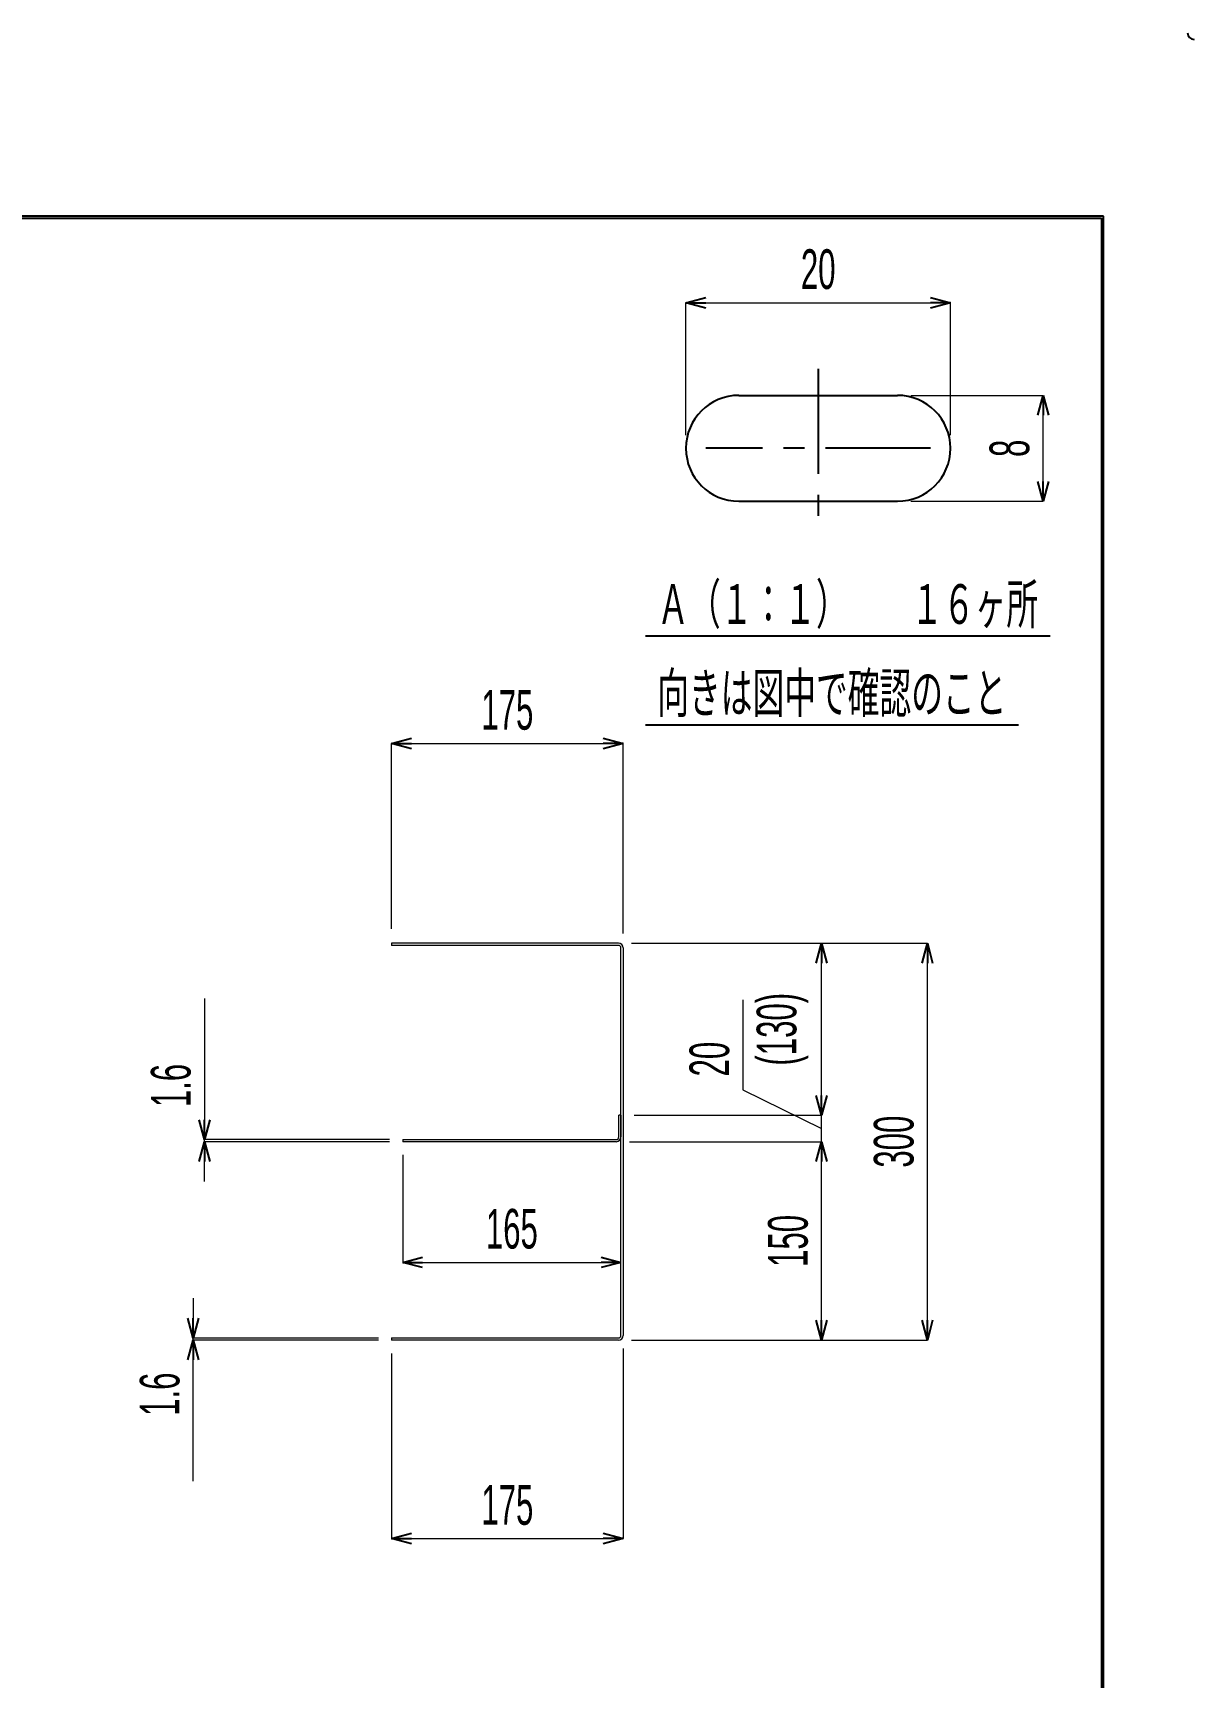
# Model space of a CAD drawing. Header units: millimetres. Extents: x -1485 to 1485, y -1050 to 1050.
# Drawn here: x 607 to 1485, y -193 to 1050 of the extents above; entities that cross this region are included whole.
import ezdxf
from ezdxf.enums import TextEntityAlignment as Align

# ---------------------------------------------------------------- set-up
doc = ezdxf.new("R2010")
doc.units = ezdxf.units.MM
doc.header["$LTSCALE"] = 2.5
doc.linetypes.add('CENTER', pattern=[50.8, 31.75, -6.35, 6.35, -6.35])
for name, color, linetype in [('Layer0001', 7, 'Continuous'), ('Layer0012', 7, 'Continuous'), ('Layer0013', 7, 'Continuous'), ('Layer0014', 7, 'Continuous')]:
    doc.layers.add(name, color=color, linetype=linetype)
doc.styles.add('dcStyle0', font='ＭＳ Ｐゴシック', dxfattribs={"width": 0.6})
doc.dimstyles.new('dc_Rotated', dxfattribs={"dimtxt": 30, "dimasz": 15.00113, "dimexe": 0, "dimexo": 10, "dimgap": 10, "dimtad": 3, "dimdec": 1, "dimdsep": 46, "dimtxsty": 'dcStyle0', "dimblk1": 'OPEN30', "dimblk2": 'OPEN30', "dimsah": 1, "dimcen": 0.09, "dimclrd": 4, "dimclre": 4, "dimclrt": 4, "dimadec": 0, "dimazin": 2, "dimtfac": 1, "dimtdec": 4, "dimtmove": 0, "dimatfit": 3, "dimfxl": 1, "dimarcsym": 1})
doc.dimstyles.new('dc_Rotated_F3', dxfattribs={"dimtxt": 30, "dimasz": 15.00113, "dimexe": 0, "dimexo": 10, "dimgap": 10, "dimtad": 3, "dimdec": 1, "dimdsep": 46, "dimtxsty": 'dcStyle0', "dimblk1": 'OPEN30', "dimblk2": 'OPEN30', "dimsah": 1, "dimcen": 0.09, "dimse2": 1, "dimclrd": 4, "dimclre": 4, "dimclrt": 4, "dimadec": 0, "dimazin": 2, "dimtfac": 1, "dimtdec": 4, "dimtmove": 0, "dimatfit": 3, "dimfxl": 1, "dimarcsym": 1})
doc.dimstyles.new('dc_Rotated_F4', dxfattribs={"dimtxt": 30, "dimasz": 15.00113, "dimexe": 0, "dimexo": 10, "dimgap": 10, "dimtad": 3, "dimdec": 1, "dimdsep": 46, "dimtxsty": 'dcStyle0', "dimblk1": 'OPEN30', "dimblk2": 'OPEN30', "dimsah": 1, "dimcen": 0.09, "dimclrd": 4, "dimclre": 4, "dimclrt": 4, "dimadec": 0, "dimazin": 2, "dimtfac": 1, "dimtdec": 4, "dimtmove": 1, "dimatfit": 3, "dimfxl": 1, "dimarcsym": 1})

# ---------------------------------------------------------------- blocks, each defined once
blk = doc.blocks.new('DC_GROUP_AAD6-2741_7')
at = {"layer": 'Layer0013', "color": 4, "linetype": 'Continuous', "lineweight": 25}
blk.add_line((1070.1, 527.1), (1352.1, 527.1), dxfattribs=at)
at = {"layer": 'Layer0013', "color": 4, "style": 'dcStyle0', "width": 0.586877}
blk.add_text('向きは図中で確認のこと', height=30, dxfattribs=at).set_placement((1079.1, 536.1), (1343.1, 536.1), align=Align.FIT)
blk = doc.blocks.new('DC_GROUP_AAD6-2741_8')
at = {"layer": 'Layer0013', "color": 4, "linetype": 'Continuous', "lineweight": 25}
blk.add_line((1070.1, 594.3), (1376.1, 594.3), dxfattribs=at)
at = {"layer": 'Layer0013', "color": 4, "style": 'dcStyle0', "width": 0.819365}
blk.add_text('Ａ（１：１）\u3000\u3000１６ヶ所', height=30, dxfattribs=at).set_placement((1079.1, 603.3), (1367.1, 603.3), align=Align.FIT)
blk = doc.blocks.new('_Open30')
at = {"color": 0, "linetype": 'ByBlock', "lineweight": -2}
for p, q in [((-1, 0.267949), (0, 0)), ((0, 0), (-1, -0.267949)), ((0, 0), (-1, 0))]:
    blk.add_line(p, q, dxfattribs=at)
blk = doc.blocks.new('*D18')
at = {"layer": 'Layer0012', "color": 4, "linetype": 'Continuous', "lineweight": 13}
for p, q in [((1100.8, 846), (1300.8, 846)), ((1100.8, 746), (1100.8, 846)), ((1300.8, 746), (1300.8, 846))]:
    blk.add_line(p, q, dxfattribs=at)
at = {"layer": 'Layer0012', "color": 4, "xscale": 15.00115266964712, "yscale": 15.00081580252128}
for p, rotation in [((1100.8, 846), 180), ((1300.8, 846), 360)]:
    blk.add_blockref('_Open30', p, dxfattribs=dict(at, rotation=rotation))
at = {"layer": 'Layer0012', "color": 4, "insert": (1200.8, 856), "char_height": 30, "attachment_point": 8, "style": 'dcStyle0'}
blk.add_mtext('\\T1.00;20', dxfattribs=at)
blk = doc.blocks.new('*D19')
at = {"layer": 'Layer0012', "color": 4, "linetype": 'Continuous', "lineweight": 13}
for p, q in [((1270.8, 776), (1370.8, 776)), ((1370.8, 696), (1370.8, 776)), ((1270.8, 696), (1370.8, 696))]:
    blk.add_line(p, q, dxfattribs=at)
at = {"layer": 'Layer0012', "color": 4, "xscale": 15.00115266964712, "yscale": 15.00081580252128}
for p, rotation in [((1370.8, 776), 90), ((1370.8, 696), 270)]:
    blk.add_blockref('_Open30', p, dxfattribs=dict(at, rotation=rotation))
at = {"layer": 'Layer0012', "color": 4, "insert": (1360.8, 736), "char_height": 30, "attachment_point": 8, "rotation": 90, "style": 'dcStyle0'}
blk.add_mtext('\\T1.00;8', dxfattribs=at)
blk = doc.blocks.new('*D44')
at = {"layer": 'Layer0012', "color": 4, "linetype": 'Continuous', "lineweight": 13}
for p, q in [((886.7, 201.9), (886.7, 120.7)), ((886.7, 120.7), (1051.7, 120.7))]:
    blk.add_line(p, q, dxfattribs=at)
at = {"layer": 'Layer0012', "color": 4, "xscale": 15.00115266964712, "yscale": 15.00081580252128}
for p, rotation in [((886.7, 120.7), 180), ((1051.7, 120.7), 360)]:
    blk.add_blockref('_Open30', p, dxfattribs=dict(at, rotation=rotation))
at = {"layer": 'Layer0012', "color": 4, "insert": (969.2, 130.7), "char_height": 30, "attachment_point": 8, "style": 'dcStyle0'}
blk.add_mtext('\\T1.00;165', dxfattribs=at)
blk = doc.blocks.new('*D45')
at = {"layer": 'Layer0012', "color": 4, "linetype": 'Continuous', "lineweight": 13}
for p, q in [((1058.1, 211.9), (1203.3, 211.9)), ((1203.3, 61.9), (1203.3, 211.9)), ((1059.7, 61.9), (1203.3, 61.9))]:
    blk.add_line(p, q, dxfattribs=at)
at = {"layer": 'Layer0012', "color": 4, "xscale": 15.00115266964712, "yscale": 15.00081580252128}
for p, rotation in [((1203.3, 211.9), 90), ((1203.3, 61.9), 270)]:
    blk.add_blockref('_Open30', p, dxfattribs=dict(at, rotation=rotation))
at = {"layer": 'Layer0012', "color": 4, "insert": (1193.3, 136.9), "char_height": 30, "attachment_point": 8, "rotation": 90, "style": 'dcStyle0'}
blk.add_mtext('\\T1.00;150', dxfattribs=at)
blk = doc.blocks.new('*D46')
at = {"layer": 'Layer0012', "color": 4, "linetype": 'Continuous', "lineweight": 13}
for p, q in [((1143.9, 319.2), (1143.9, 251.2)), ((1143.9, 251.2), (1203.3, 221.9)), ((1061.7, 231.9), (1203.3, 231.9)), ((1203.3, 211.9), (1203.3, 231.9)), ((1058.1, 211.9), (1203.3, 211.9))]:
    blk.add_line(p, q, dxfattribs=at)
at = {"layer": 'Layer0012', "color": 4, "insert": (1133.9, 261.2), "char_height": 30, "attachment_point": 7, "rotation": 90, "style": 'dcStyle0'}
blk.add_mtext('\\T1.00;20', dxfattribs=at)
blk = doc.blocks.new('*D47')
at = {"layer": 'Layer0012', "color": 4, "linetype": 'Continuous', "lineweight": 13}
for p, q in [((1059.7, 361.9), (1203.3, 361.9)), ((1203.3, 231.9), (1203.3, 361.9)), ((1061.7, 231.9), (1203.3, 231.9))]:
    blk.add_line(p, q, dxfattribs=at)
at = {"layer": 'Layer0012', "color": 4, "xscale": 15.00115266964712, "yscale": 15.00081580252128}
for p, rotation in [((1203.3, 361.9), 90), ((1203.3, 231.9), 270)]:
    blk.add_blockref('_Open30', p, dxfattribs=dict(at, rotation=rotation))
at = {"layer": 'Layer0012', "color": 4, "insert": (1193.3, 296.9), "char_height": 30, "attachment_point": 8, "rotation": 90, "style": 'dcStyle0'}
blk.add_mtext('\\T1.00;(130)', dxfattribs=at)
blk = doc.blocks.new('*D48')
at = {"layer": 'Layer0012', "color": 4, "linetype": 'Continuous', "lineweight": 13}
for p, q in [((878.3, 51.9), (878.3, -88.1)), ((1053.3, 55.5), (1053.3, -88.1)), ((878.3, -88.1), (1053.3, -88.1))]:
    blk.add_line(p, q, dxfattribs=at)
at = {"layer": 'Layer0012', "color": 4, "xscale": 15.00115266964712, "yscale": 15.00081580252128}
for p, rotation in [((878.3, -88.1), 180), ((1053.3, -88.1), 360)]:
    blk.add_blockref('_Open30', p, dxfattribs=dict(at, rotation=rotation))
at = {"layer": 'Layer0012', "color": 4, "insert": (965.8, -78.1), "char_height": 30, "attachment_point": 8, "style": 'dcStyle0'}
blk.add_mtext('\\T1.00;175', dxfattribs=at)
blk = doc.blocks.new('*D49')
at = {"layer": 'Layer0012', "color": 4, "linetype": 'Continuous', "lineweight": 13}
for p, q in [((878.3, 512.9), (1053.3, 512.9)), ((878.3, 372.9), (878.3, 512.9)), ((1053.3, 369.3), (1053.3, 512.9))]:
    blk.add_line(p, q, dxfattribs=at)
at = {"layer": 'Layer0012', "color": 4, "xscale": 15.00115266964712, "yscale": 15.00081580252128}
for p, rotation in [((878.3, 512.9), 180), ((1053.3, 512.9), 360)]:
    blk.add_blockref('_Open30', p, dxfattribs=dict(at, rotation=rotation))
at = {"layer": 'Layer0012', "color": 4, "insert": (965.8, 522.9), "char_height": 30, "attachment_point": 8, "style": 'dcStyle0'}
blk.add_mtext('\\T1.00;175', dxfattribs=at)
blk = doc.blocks.new('DC_IMAGEDIMGROUP_1')
at = {"layer": 'Layer0012', "color": 4, "linetype": 'Continuous', "lineweight": 13}
for p, q in [((728.3, 93.5), (728.3, 63.5)), ((868.3, 63.5), (728.3, 63.5)), ((728.3, 61.9), (728.3, 63.5)), ((868.3, 61.9), (728.3, 61.9)), ((728.3, -44.6), (728.3, 61.9))]:
    blk.add_line(p, q, dxfattribs=at)
at = {"layer": 'Layer0012', "color": 4, "xscale": 15.00115266964712, "yscale": 15.00081580252128}
for p, rotation in [((728.3, 63.5), 270), ((728.3, 61.9), 90)]:
    blk.add_blockref('_Open30', p, dxfattribs=dict(at, rotation=rotation))
at = {"layer": 'Layer0012', "color": 4, "insert": (718.3, 37.4), "char_height": 30, "attachment_point": 9, "rotation": 90, "style": 'dcStyle0'}
blk.add_mtext('\\T1.00;1.6', dxfattribs=at)
blk = doc.blocks.new('DC_IMAGEDIMGROUP_2')
at = {"layer": 'Layer0012', "color": 4, "linetype": 'Continuous', "lineweight": 13}
for p, q in [((736.7, 320), (736.7, 213.5)), ((876.7, 213.5), (736.7, 213.5)), ((736.7, 211.9), (736.7, 213.5)), ((876.7, 211.9), (736.7, 211.9)), ((736.7, 181.9), (736.7, 211.9))]:
    blk.add_line(p, q, dxfattribs=at)
at = {"layer": 'Layer0012', "color": 4, "xscale": 15.00115266964712, "yscale": 15.00081580252128}
for p, rotation in [((736.7, 213.5), 270), ((736.7, 211.9), 90)]:
    blk.add_blockref('_Open30', p, dxfattribs=dict(at, rotation=rotation))
at = {"layer": 'Layer0012', "color": 4, "insert": (726.7, 238), "char_height": 30, "attachment_point": 7, "rotation": 90, "style": 'dcStyle0'}
blk.add_mtext('\\T1.00;1.6', dxfattribs=at)
blk = doc.blocks.new('*D52')
at = {"layer": 'Layer0012', "color": 4, "linetype": 'Continuous', "lineweight": 13}
for p, q in [((1059.7, 361.9), (1283.3, 361.9)), ((1283.3, 61.9), (1283.3, 361.9)), ((1059.7, 61.9), (1283.3, 61.9))]:
    blk.add_line(p, q, dxfattribs=at)
at = {"layer": 'Layer0012', "color": 4, "xscale": 15.00115266964712, "yscale": 15.00081580252128}
for p, rotation in [((1283.3, 361.9), 90), ((1283.3, 61.9), 270)]:
    blk.add_blockref('_Open30', p, dxfattribs=dict(at, rotation=rotation))
at = {"layer": 'Layer0012', "color": 4, "insert": (1273.3, 211.9), "char_height": 30, "attachment_point": 8, "rotation": 90, "style": 'dcStyle0'}
blk.add_mtext('\\T1.00;300', dxfattribs=at)
blk = doc.blocks.new('DC_GROUP_AAD6-2741_6')
at = {"color": 2, "linetype": 'CENTER', "lineweight": 25}
for p, q in [((1200.8, 796), (1200.8, 676)), ((1200.8, 796), (1200.8, 676)), ((1285.8, 736), (1115.8, 736))]:
    blk.add_line(p, q, dxfattribs=at)
at = {"color": 3, "linetype": 'Continuous', "lineweight": 25}
for p, q in [((1140.8, 776), (1260.8, 776)), ((1140.8, 696), (1260.8, 696))]:
    blk.add_line(p, q, dxfattribs=at)
for centre, start, end in [((1140.8, 736), 90, 270), ((1260.8, 736), 270, 90)]:
    blk.add_arc(centre, 40, start, end, dxfattribs=at)

msp = doc.modelspace()

# ---------------------------------------------------------------- linework, layer by layer
at = {"layer": 'Layer0001', "color": 3, "linetype": 'Continuous', "lineweight": 18}
for p, q in [((1049.69, 361.91), (878.29, 361.91)), ((878.29, 361.91), (878.29, 360.31)), ((1049.69, 360.31), (878.29, 360.31)), ((1051.69, 65.51), (1051.69, 358.31)), ((1053.29, 358.31), (1053.29, 65.51)), ((1051.69, 231.91), (1050.09, 231.91)), ((1050.09, 215.51), (1050.09, 231.91)), ((1051.69, 231.91), (1051.69, 215.51)), ((886.69, 213.51), (886.69, 211.91)), ((886.69, 213.51), (1048.09, 213.51)), ((1048.09, 211.91), (886.69, 211.91)), ((878.29, 63.51), (878.29, 61.91)), ((878.29, 63.51), (1049.69, 63.51)), ((1049.69, 61.91), (878.29, 61.91))]:
    msp.add_line(p, q, dxfattribs=at)
for centre, radius, start, end in [((1049.69, 358.31), 3.6, 0, 90), ((1049.69, 358.31), 2, 0, 90), ((1048.09, 215.51), 3.6, 270, 0), ((1048.09, 215.51), 2, 270, 0), ((1049.69, 65.51), 2, 270, 0), ((1049.69, 65.51), 3.6, 270, 0)]:
    msp.add_arc(centre, radius, start, end, dxfattribs=at)
at = {"layer": 'Layer0014', "color": 3, "linetype": 'Continuous', "lineweight": 25}
for p, q in [((1416.5, 911.5), (-1416.5, 911.5)), ((-1415, 910), (1415, 910)), ((1415, 910), (1415, -980)), ((1416.5, -981.5), (1416.5, 911.5))]:
    msp.add_line(p, q, dxfattribs=at)
at = {"layer": 'Layer0014', "color": 5, "linetype": 'Continuous', "lineweight": 25}
msp.add_arc((1485, 1050), 5, 180, 270, dxfattribs=at)

# ---------------------------------------------------------------- block references
at = {"linetype": 'Continuous'}
msp.add_blockref('DC_GROUP_AAD6-2741_6', (0, 0), dxfattribs=at)
at = {"layer": 'Layer0012', "linetype": 'Continuous'}
for name in ['DC_IMAGEDIMGROUP_2', 'DC_IMAGEDIMGROUP_1']:
    msp.add_blockref(name, (0, 0), dxfattribs=at)
at = {"layer": 'Layer0013', "linetype": 'Continuous'}
for name in ['DC_GROUP_AAD6-2741_8', 'DC_GROUP_AAD6-2741_7']:
    msp.add_blockref(name, (0, 0), dxfattribs=at)

# ---------------------------------------------------------------- dimensions: what is measured, and where the dimension line sits
at = {"layer": 'Layer0012', "linetype": 'Continuous', "lineweight": 13}
for base, p1, p2, dimstyle, override, picture, middle in [((1300.84, 845.98), (1100.84, 735.98), (1300.84, 735.98), 'dc_Rotated', {"dimtxt": 30, "dimasz": 15.00113, "dimexe": 0, "dimexo": 10, "dimgap": 10, "dimtad": 3, "dimtih": 0, "dimtoh": 0, "dimdec": 1, "dimlfac": 0.1, "dimzin": 8, "dimtxsty": 'dcStyle0', "dimblk1": 'Open30', "dimblk2": 'Open30', "dimsah": 1, "dimclrd": 4, "dimclre": 4, "dimclrt": 4, "dimazin": 2, "dimtofl": 1, "dimtolj": 0, "dimtzin": 8, "dimarcsym": 1}, '*D18', (1200.84, 845.98)), ((1053.29, 512.91), (878.29, 362.91), (1053.29, 359.31), 'dc_Rotated', {"dimtxt": 30, "dimasz": 15.00113, "dimexe": 0, "dimexo": 10, "dimgap": 10, "dimtad": 3, "dimtih": 0, "dimtoh": 0, "dimdec": 1, "dimlfac": 1, "dimzin": 8, "dimtxsty": 'dcStyle0', "dimblk1": 'Open30', "dimblk2": 'Open30', "dimsah": 1, "dimclrd": 4, "dimclre": 4, "dimclrt": 4, "dimazin": 2, "dimtofl": 1, "dimtolj": 0, "dimtzin": 8, "dimarcsym": 1}, '*D49', (965.79, 512.91)), ((1051.69, 120.66), (886.69, 211.91), (1051.69, 120.66), 'dc_Rotated_F3', {"dimtxt": 30, "dimasz": 15.00113, "dimexe": 0, "dimexo": 10, "dimgap": 10, "dimtad": 3, "dimtih": 0, "dimtoh": 0, "dimdec": 1, "dimlfac": 1, "dimzin": 8, "dimtxsty": 'dcStyle0', "dimblk1": 'Open30', "dimblk2": 'Open30', "dimsah": 1, "dimse2": 1, "dimclrd": 4, "dimclre": 4, "dimclrt": 4, "dimazin": 2, "dimtofl": 1, "dimtolj": 0, "dimtzin": 8, "dimarcsym": 1}, '*D44', (969.19, 120.66)), ((1053.29, -88.09), (878.29, 61.91), (1053.29, 65.51), 'dc_Rotated', {"dimtxt": 30, "dimasz": 15.00113, "dimexe": 0, "dimexo": 10, "dimgap": 10, "dimtad": 3, "dimtih": 0, "dimtoh": 0, "dimdec": 1, "dimlfac": 1, "dimzin": 8, "dimtxsty": 'dcStyle0', "dimblk1": 'Open30', "dimblk2": 'Open30', "dimsah": 1, "dimclrd": 4, "dimclre": 4, "dimclrt": 4, "dimazin": 2, "dimtofl": 1, "dimtolj": 0, "dimtzin": 8, "dimarcsym": 1}, '*D48', (965.79, -88.09))]:
    dim = msp.add_linear_dim(base=base, p1=p1, p2=p2, dimstyle=dimstyle, override=override, dxfattribs=at)
    dim.commit()
    dim.dimension.update_dxf_attribs({"geometry": picture, "text_midpoint": middle, "dimtype": 160})
for base, p1, p2, dimstyle, override, picture, middle in [((1370.84, 775.98), (1260.84, 695.98), (1260.84, 775.98), 'dc_Rotated', {"dimtxt": 30, "dimasz": 15.00113, "dimexe": 0, "dimexo": 10, "dimgap": 10, "dimtad": 3, "dimtih": 0, "dimtoh": 0, "dimdec": 1, "dimlfac": 0.1, "dimzin": 8, "dimtxsty": 'dcStyle0', "dimblk1": 'Open30', "dimblk2": 'Open30', "dimsah": 1, "dimclrd": 4, "dimclre": 4, "dimclrt": 4, "dimazin": 2, "dimtofl": 1, "dimtolj": 0, "dimtzin": 8, "dimarcsym": 1}, '*D19', (1370.84, 735.98)), ((1283.29, 361.91), (1049.69, 61.91), (1049.69, 361.91), 'dc_Rotated', {"dimtxt": 30, "dimasz": 15.00113, "dimexe": 0, "dimexo": 10, "dimgap": 10, "dimtad": 3, "dimtih": 0, "dimtoh": 0, "dimdec": 1, "dimlfac": 1, "dimzin": 8, "dimtxsty": 'dcStyle0', "dimblk1": 'Open30', "dimblk2": 'Open30', "dimsah": 1, "dimclrd": 4, "dimclre": 4, "dimclrt": 4, "dimazin": 2, "dimtofl": 1, "dimtolj": 0, "dimtzin": 8, "dimarcsym": 1}, '*D52', (1283.29, 211.91)), ((1203.29, 231.91), (1048.09, 211.91), (1051.69, 231.91), 'dc_Rotated_F4', {"dimtxt": 30, "dimasz": 15.00113, "dimexe": 0, "dimexo": 10, "dimgap": 10, "dimtad": 3, "dimtih": 0, "dimtoh": 0, "dimdec": 1, "dimlfac": 1, "dimzin": 8, "dimtxsty": 'dcStyle0', "dimblk1": 'Open30', "dimblk2": 'Open30', "dimsah": 1, "dimclrd": 4, "dimclre": 4, "dimclrt": 4, "dimazin": 2, "dimtofl": 1, "dimtmove": 1, "dimtolj": 0, "dimtzin": 8, "dimarcsym": 1}, '*D46', (1143.88, 285.17)), ((1203.29, 211.91), (1049.69, 61.91), (1048.09, 211.91), 'dc_Rotated', {"dimtxt": 30, "dimasz": 15.00113, "dimexe": 0, "dimexo": 10, "dimgap": 10, "dimtad": 3, "dimtih": 0, "dimtoh": 0, "dimdec": 1, "dimlfac": 1, "dimzin": 8, "dimtxsty": 'dcStyle0', "dimblk1": 'Open30', "dimblk2": 'Open30', "dimsah": 1, "dimclrd": 4, "dimclre": 4, "dimclrt": 4, "dimazin": 2, "dimtofl": 1, "dimtolj": 0, "dimtzin": 8, "dimarcsym": 1}, '*D45', (1203.29, 136.91))]:
    dim = msp.add_linear_dim(base=base, p1=p1, p2=p2, angle=90, dimstyle=dimstyle, override=override, dxfattribs=at)
    dim.commit()
    dim.dimension.update_dxf_attribs({"geometry": picture, "text_midpoint": middle, "dimtype": 160})
dim = msp.add_linear_dim(base=(1203.29, 361.91), p1=(1051.69, 231.91), p2=(1049.69, 361.91), angle=90, text='(<>)', dimstyle='dc_Rotated', override={"dimtxt": 30, "dimasz": 15.00113, "dimexe": 0, "dimexo": 10, "dimgap": 10, "dimtad": 3, "dimtih": 0, "dimtoh": 0, "dimdec": 1, "dimlfac": 1, "dimzin": 8, "dimtxsty": 'dcStyle0', "dimblk1": 'Open30', "dimblk2": 'Open30', "dimsah": 1, "dimclrd": 4, "dimclre": 4, "dimclrt": 4, "dimazin": 2, "dimtofl": 1, "dimtolj": 0, "dimtzin": 8, "dimarcsym": 1}, dxfattribs=at)
dim.commit()
dim.dimension.update_dxf_attribs({"geometry": '*D47', "text_midpoint": (1203.29, 296.91), "dimtype": 160})

doc.saveas('drawing.dxf')
